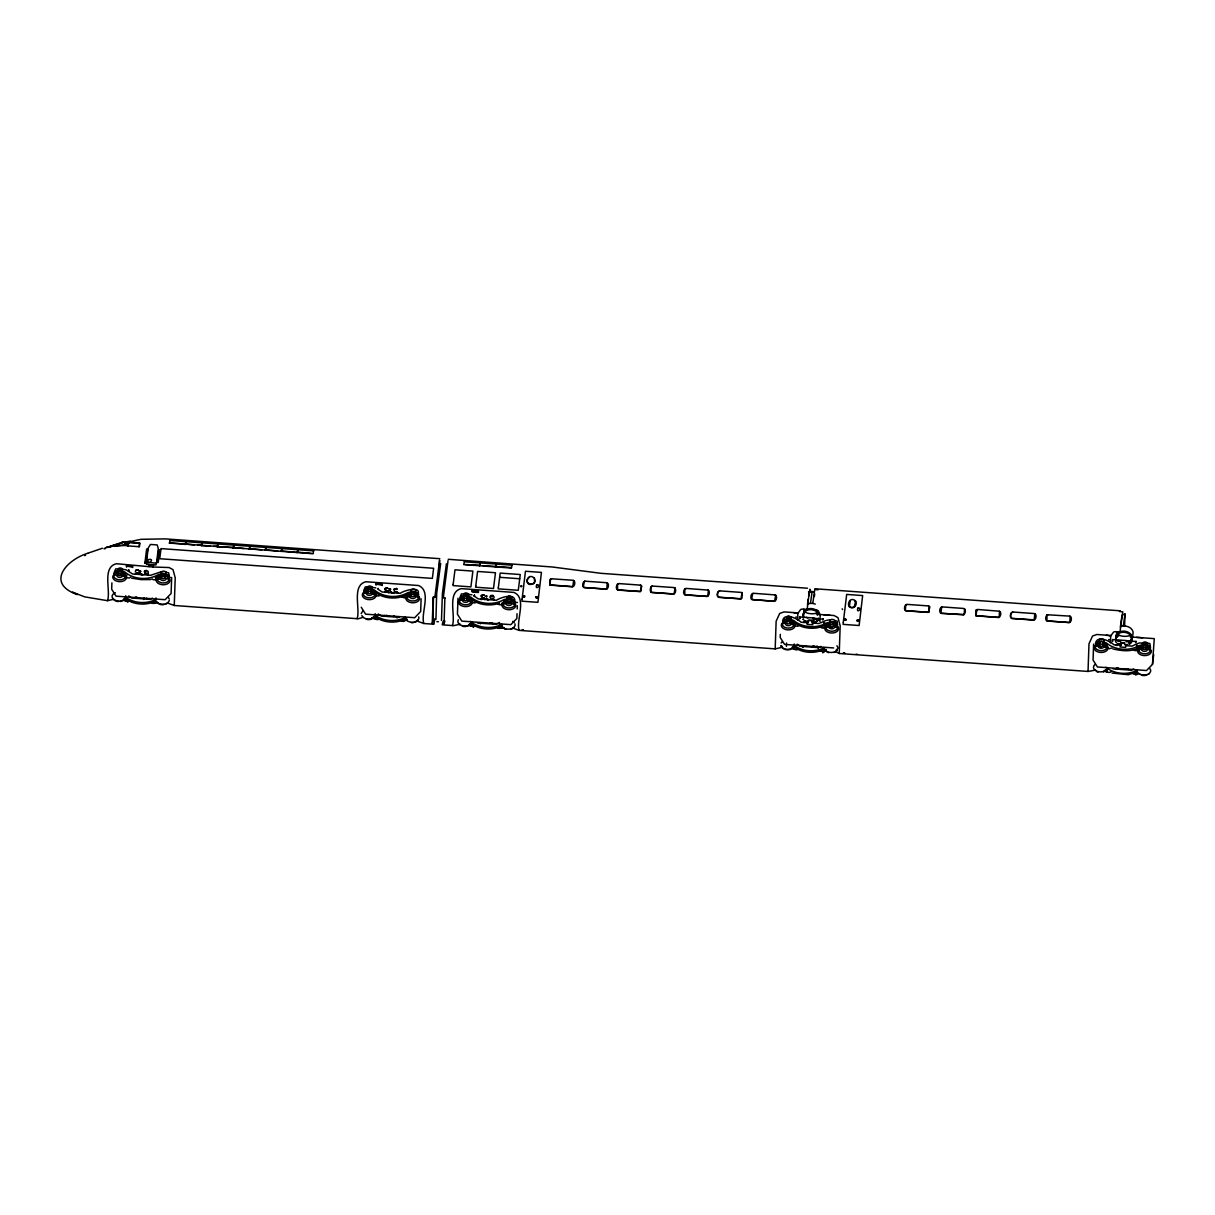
<?xml version="1.0" encoding="UTF-8"?>
<svg xmlns="http://www.w3.org/2000/svg" width="1215" height="1215" viewBox="0 0 1215 1215"><rect width="100%" height="100%" fill="white"/><g stroke="black" fill="none" stroke-linecap="round" stroke-linejoin="round"><path stroke-width="1.5" d="M105.052 548.861L105.082 548.087L103.958 548.755M113.542 599.314L107.512 600.681C111.021 590.991 101.756 567.238 116.367 563.73L152.938 567.01L153.561 564.778L155.93 564.945L156.492 563.122L146.742 562.423M111.902 582.851L111.674 589.245L116.033 596.155L165.103 599.694L171.102 593.528L171.649 577.565L167.943 577.292M115.972 572.948L116.033 571.156M126.755 577.459L122.335 575.424M126.497 567.086L126.542 565.582L132.724 566.038L132.678 567.542M129.929 542.163L139.922 543.014L139.361 546.72L127.803 545.884L128.213 543.029M144.904 562.287L144.858 563.32L146.65 548.952M145.906 562.363L145.876 563.395L147.668 549.013M149.065 566.646L148.853 564.443L146.499 564.261L146.742 562.165M149.46 564.99L152.923 565.248M152.938 567.01L169.052 567.527L173.016 569.653L175.218 577.824L174.261 605.495L358.319 618.769L363.118 617.326M155.672 579.54L160.441 578.735L161.595 576.366M161.641 576.031L156.75 577.611M167.488 576.669L167.548 574.862M312.999 553.721L169.508 542.892M169.417 543.348L170.085 540.128M185.166 544.016L169.493 543.151M185.5 544.047L194.187 544.928M185.075 544.487L186.062 541.404L185.409 544.502M201.158 545.17L197.665 545.186M210.18 546.082L201.401 545.656M201.067 545.641L202.054 542.558L201.477 545.459M217.136 546.325L213.658 546.325M233.128 547.479L217.394 546.811M217.06 546.796L218.047 543.712L217.47 546.613M233.477 547.509L243.896 548.512M233.037 547.95L234.039 544.867L233.386 547.965M249.455 548.664L261.62 549.788M249.029 549.104L250.032 546.021L249.364 549.119M265.447 549.818L277.612 550.942M265.022 550.258L266.024 547.175L265.356 550.274M281.44 550.972L295.351 552.233M281.014 551.413L282.017 548.33L281.348 551.428M297.432 552.126L311.344 553.387M297.007 552.567L298.009 549.484L297.341 552.582M313.075 553.508L313.667 550.486M357.089 618.693C360.597 609.004 351.332 585.25 365.943 581.742L418.613 585.539C431.978 591.265 420.496 613.378 423.822 623.508L433.922 624.237L432.267 623.28L433.163 597.294L434.849 597.416L439.602 560.1L439.435 565.142M365.548 590.961L365.609 589.169M376.316 595.471L371.896 593.436M376.058 585.098L376.118 583.595L382.3 584.051L382.239 585.554M405.248 597.552L410.002 596.185M411.202 594.256L410.883 594.788A2.87 1.853 2 0 0 410.002 596.747M417.064 594.682L417.125 592.874M421.104 598.767L420.663 611.54L414.68 617.706L365.609 614.167L361.25 607.257M433.466 596.93L432.965 620.789M434.849 597.416L434.879 596.565M443.08 621.29L442.336 624.844L453.651 625.649L460.045 624.237M444.933 598.144L443.293 597.173M444.766 621.381L444.037 624.13L444.887 597.75M452.42 625.573C455.929 615.884 446.664 592.13 461.275 588.622L513.945 592.419C527.31 598.144 515.828 620.257 519.154 630.388L775.185 648.871L781.215 647.504M457.994 598.236L457.432 614.198L461.806 621.108L510.862 624.647L516.861 618.481L517.028 613.697M461.73 597.902L461.791 596.109M463.75 564.595L511.394 568.043L512.062 564.808M463.841 564.383L464.419 561.36M468.033 600.939L467.486 597.871L467.654 598.889A2.87 1.853 2 0 1 468.033 600.939L472.514 602.412M479.5 565.264L465.573 564.519M479.409 565.734L480.411 562.651L479.743 565.75M495.492 566.418L483.312 565.795M495.826 566.433L511.485 567.572M495.401 566.889L496.388 563.806L495.735 566.904M501.431 604.493L506.199 603.141M506.199 603.688A2.87 1.853 2 0 1 507.065 601.729L507.399 600.863M513.246 601.622L513.307 599.815M517.195 608.897L517.301 605.708M521.114 586.496L521.372 585.6L521.402 586.587M775.185 648.871L776.142 621.199L779.711 613.438L784.04 611.904L797.875 612.907L797.617 620.333M780.319 634.291L780.212 637.495L784.571 644.406L833.642 647.944M784.51 621.199L784.571 619.407M786.439 646.395L786.561 643.054M790.251 621.397L792.089 622.566M795.293 625.71L790.828 623.781L794.959 625.148M793.456 612.588L797.845 613.423L800.427 609.854A2.217 1.428 2 0 1 802.583 609.11L807.14 609.444L809.236 592.783M803.555 617.979L803.859 609.201M809.798 592.859L809.934 589.199L809.22 593.376M819.943 621.958L820.201 614.517L834.022 615.519L838.001 617.645L840.188 625.816L839.231 653.488L1088.033 671.439L1095.657 670.103M822.707 620.045L823.314 618.708M823.77 614.775L829.769 615.215M824.21 627.791L828.979 626.986L830.194 624.039L829.845 625.026M836.026 624.92L836.087 623.113M1088.033 671.439L1088.989 643.783L1092.558 636.022L1096.887 634.488L1110.707 635.491L1110.449 642.917M1093.622 644.102L1093.06 660.064L1097.418 666.974L1146.489 670.528L1152.488 664.362L1153.703 654.596M1097.358 643.783L1097.418 641.976M1108.141 648.294L1103.721 646.259M1106.303 635.172L1110.692 636.007L1113.274 632.438A2.217 1.428 2 0 1 1115.431 631.694L1119.987 632.013L1122.782 611.783L1119.486 611.555M1116.524 637.055L1116.707 631.785M1124.604 626.029L1125.029 613.985L1122.053 615.23M1135.554 642.629L1136.162 641.277M1136.617 637.359L1142.616 637.784M1137.453 649.873L1141.811 649.007L1137.058 650.374M1143.011 646.866L1138.075 648.658M1148.874 647.504L1148.934 645.697M1152.488 664.362L1154.25 638.634L1131.97 637.024M127.56 601.835L127.621 601.957M140.849 571.263L140.879 571.354M474.412 595.32L474.382 596.14L474.503 594.894M799.637 617.888L799.607 618.951L799.759 616.992L814.02 618.025M799.713 618.055L799.759 616.992M823.664 648.856L824.499 650.678L822.783 652.819L822.889 651.923M1112.484 640.472L1112.454 641.535L1112.591 639.576L1126.867 640.609M1135.767 642.295L1135.797 641.474L1125.561 640.73M1135.615 675.054L1135.721 673.672M844.486 653.306L843.483 653.047L844.714 653.093M443.262 598.023L448.016 560.707M523.422 596.717L524.546 596.368M845.777 620.227C846.794 618.435 843.742 618.222 844.425 620.121L845.777 620.227L844.516 620.06M858.443 620.637L857.304 620.971M378.229 588.379L378.29 588.5M473.379 626.272L473.334 627.426M486.091 596.155L486.152 596.292M117.566 571.263L117.901 568.635M117.931 569L118.189 568.817A2.521 1.929 7.1 0 1 121.652 568.362L122.791 569.349L122.335 571.521L117.658 571.172M122.502 573.419L122.821 573.1A3.873 2.506 2 0 1 125.282 573.89M139.922 574.376L143.294 574.619M146.407 562.393L148.23 547.95L150.447 544.442L157.175 544.928L157.54 546.006L158.299 548.679L156.492 563.122M157.175 562.393L158.755 549.818L159.757 549.894L158.193 562.469M161.018 574.391L161.352 571.779M161.58 576.685L161.656 575.788M166.015 574.756L166.349 572.144M365.108 591.659L365.244 590.596L367.416 590.946M367.462 586.648L367.492 589.017A2.521 1.929 7.1 0 1 371.851 589.336L372.139 589.639M389.499 592.388L392.855 592.631M410.594 592.404L410.913 589.791M415.621 592.556L417.489 592.814C418.902 594.56 415.135 595.456 417.823 595.608A1.792 1.154 2 0 0 418.643 594.53L418.081 593.102M418.036 594.636C421.408 585.174 403.699 590.703 400.251 593.284L382.087 591.978L377.531 588.865M471.982 594.788L461.457 593.846L459.923 597.507A1.792 1.154 2 0 0 460.47 598.691C463.143 598.949 459.665 597.461 461.487 595.988L463.416 596.125L463.948 593.77A2.521 1.929 7.1 0 1 467.411 593.315L468.55 594.302M473.713 595.806L478.285 598.919L496.449 600.24C500.914 597.264 515.616 592.616 514.841 601.471A1.792 1.154 2 0 1 514.006 602.549C511.318 602.397 515.084 601.501 513.672 599.754L506.518 599.238A3.873 2.506 2 0 0 503.906 599.678C494.049 605.313 479.925 604.614 471.101 597.309A3.873 2.506 2 0 0 468.626 596.504L468.656 593.953M485.681 599.329L489.053 599.572M506.868 599.268L507.384 596.975L512.001 597.431M511.773 599.709L512.107 597.097M583.352 586.693L584.324 581.453M786.135 619.301L784.267 619.285C782.445 620.759 785.923 622.247 783.235 621.974A1.792 1.154 2 0 1 782.703 620.804C783.964 612.269 796.964 618.283 801.065 622.217L808.324 622.748M790.266 621.169L790.859 623.811M791.436 617.25L790.813 619.574A2.521 1.929 7.1 0 0 786.454 619.255L786.728 617.068A2.521 1.929 7.1 0 1 790.19 616.613L791.329 617.6M802.826 615.61L803.51 616.81M818.576 614.593L816.829 612.876C814.749 614.395 806.866 613.909 805.393 612.041L803.631 613.514L803.069 616.461L803.085 614.912M807.489 604.69L808.172 599.284M806.745 622.277L808.415 620.09L813.989 620.485M810.466 603.232L812.182 591.401M812.881 602.579L814.764 589.548L818.059 589.791M813.61 622.779L812.045 620.349M825 623.067L825 623.568M824.013 652.182L824.013 651.68M829.556 622.642L829.891 620.03M834.553 623.006L834.887 620.394M842.117 608.806L842.618 609.581M964.224 614.183L964.558 608.897M1121.172 645.317L1113.912 644.801C1109.811 640.867 1096.811 634.853 1095.535 643.373A1.792 1.154 2 0 0 1096.082 644.558C1098.77 644.831 1095.277 643.343 1097.115 641.869L1099.043 642.006L1099.286 639.47M1103.038 644.633L1103.114 643.737L1104.192 644.056L1107.564 646.456M1139.29 642.948L1149.846 643.525L1150.468 647.337A1.792 1.154 2 0 1 1149.633 648.43C1146.945 648.278 1150.711 647.382 1149.299 645.636L1142.146 645.119A3.873 2.506 2 0 0 1139.533 645.545C1129.677 651.194 1115.552 650.496 1106.713 643.175A3.873 2.506 2 0 0 1104.253 642.386L1104.283 639.834M1103.888 644.254L1104.207 643.92A3.873 2.506 2 0 1 1106.668 644.725M1115.75 639.029L1115.674 638.194M1115.795 638.619L1115.795 636.857A8.292 6.318 7.1 0 1 1124.27 631.132A8.292 6.318 7.1 0 1 1132.319 638.057L1132 639.789M1120.336 627.274L1121.885 616.142M1119.592 644.861L1121.263 642.659L1124.893 642.932M1123.313 625.801L1125.029 613.985M1125.804 645.651L1125.591 647.398L1119.957 646.988L1121.977 643.084L1124.164 643.251L1125.713 645.514M1137.848 646.152L1137.848 645.651M1136.86 674.765L1136.86 674.249M1142.404 645.226L1142.738 642.614M1147.628 643.312L1142.996 642.841L1142.677 645.15L1147.355 645.499M1143.042 646.623L1141.811 649.144M1147.4 645.59L1147.735 642.963M1149.117 648.248L1149.238 647.185L1147.051 647.215A2.521 1.929 7.1 0 1 1146.11 647.853M432.996 620.531L432.267 623.28M434.955 618.557L433.952 623.401M128.152 545.991L128.532 543.439L130.051 542.71L139.543 543.394L139.042 546.78M808.613 596.17L809.205 592.647L810.754 591.31L814.232 592.252M814.323 596.58L814.749 593.968M375.875 616.537C372.413 618.283 377.561 620.986 379.293 618.86M444.599 620.531L444.037 622.171M523.498 629.902L522.131 629.962M794.838 646.775C791.375 648.521 796.539 651.225 798.255 649.099M843.332 653.138L844.683 653.245M1107.685 669.344C1104.222 671.105 1109.386 673.793 1111.102 671.682M823.816 623.994L823.922 622.596M440.681 563.441L436.686 593.315L435.927 619.513M446.391 563.851L442.397 593.725L441.47 620.485M1129.327 643.904C1126.958 639.348 1129.631 640.168 1130.132 643.783L1129.312 644.406M1115.78 638.422L1118.24 634.625C1119.714 636.478 1127.596 636.964 1129.677 635.445L1131.955 639.591M1131.666 641.019L1130.77 639.91M1130.588 640.518L1132.183 639.181A8.292 6.318 7.1 0 0 1124.133 632.271A8.292 6.318 7.1 0 0 1115.659 637.996L1115.917 639.044M523.331 630.221L522.192 630.023M490.45 596.899L492.88 595.411L490.617 595.563L490.04 597.583M397.138 617.995L396.728 617.19M361.159 613.575L362.921 610.872M122.791 569.349L126.223 569.835L132.526 573.966L150.69 575.272L162.582 571.323A2.521 1.929 7.1 0 1 165.999 572.265L168.703 572.888L169.082 576.518A1.792 1.154 2 0 1 168.247 577.596C165.68 577.505 169.265 576.518 167.913 574.801L160.76 574.285A3.873 2.506 2 0 0 158.147 574.725C148.291 580.36 134.166 579.661 125.327 572.356A3.873 2.506 2 0 0 122.867 571.551L115.729 571.035L114.104 574.087A1.792 1.154 2 0 0 114.65 575.272L115.881 574.999M817.285 621.199L817.376 619.756C813.503 617.691 816.146 618.541 816.769 621.002A1.762 1.337 7.1 0 0 813.868 619.285M161.625 572.022L161.291 574.331L165.969 574.665M411.186 590.034C408.346 593.755 418.036 593.907 415.576 590.277A2.521 1.929 7.1 0 0 412.158 589.336L410.959 590.141M468.048 598.008L468.58 598.053A3.873 2.506 2 0 1 471.04 598.843C478.573 605.343 490.45 606.346 499.547 603.187M507.05 599.284L507.111 599.162A2.521 1.929 7.1 0 1 511.485 599.405M830.164 620.273L829.83 622.581L836.452 623.052C837.864 624.799 834.098 625.695 836.786 625.846A1.792 1.154 2 0 0 837.621 624.768L837.059 623.341M1107.442 646.608L1108.915 648.749L1111.922 648.066M928.883 611.92L929.004 606.179M1047.011 615.079L1046.89 620.819L1069.504 622.612M1115.81 639.88L1115.567 641.839L1116.646 642.325M1131.94 640.199L1133.109 633.045A8.459 6.44 7.1 0 0 1121.658 626.241M1131.651 642.583L1130.239 643.312M114.954 574.209L115.668 572.584L117.855 572.933M417.732 596.064L416.548 596.717L417.763 597.157A1.792 1.154 2 0 0 418.598 596.064A6.925 4.48 2 0 1 414.269 602.716A6.925 4.48 2 0 1 405.764 597.826M836.71 626.302L835.51 626.955M363.984 591.705L363.68 592.1A1.792 1.154 2 0 0 364.227 593.284L365.533 593.057L364.515 592.221M782.946 621.943L782.642 622.338A1.792 1.154 2 0 0 783.189 623.523L784.51 623.295L783.645 622.9M136.202 570.427L138.13 569.805L135.852 569.957L135.275 571.976M804.026 621.958L805.788 620.956L804.041 621.184L803.874 622.551M812.471 622.399L814.779 621.609L813.427 622.156M1125.318 644.968L1126.973 644.436A1.762 1.337 7.1 0 1 1127.596 644.512M160.441 576.153L156.689 577.824M410.108 593.968L406.311 595.623M828.144 625.163L830.179 624.495M550.699 579.023L549.772 584.552M606.847 588.91L607.227 582.957M640.472 591.325L641.444 586.101L640.427 585.296M674.097 593.755L675.024 588.227M707.722 596.185L708.436 590.414M928.609 612.132L929.855 606.893L928.564 606.088M964.33 614.532L941.321 613.423C938.694 613.013 939.529 606.862 942.126 606.908L963.829 608.472M999.155 617.22L999.535 611.267M1069.792 622.323L1070.187 616.37M161.109 574.315L161.367 574.133A2.521 1.929 7.1 0 1 165.726 574.452M367.507 587.012L367.765 586.83A2.521 1.929 7.1 0 1 371.228 586.374L372.367 587.361L371.911 589.533L367.492 589.017M415.226 594.393L417.428 594.363M463.416 596.125L463.674 595.957A2.521 1.929 7.1 0 1 468.033 596.276L468.276 596.489M507.141 597.081L508.356 596.276A2.521 1.929 7.1 0 1 511.758 597.218M790.752 621.488L791.36 621.351A3.873 2.506 2 0 1 793.82 622.141C802.644 629.461 816.784 630.145 826.64 624.51A3.873 2.506 2 0 1 829.253 624.085M834.204 624.631L836.391 624.601L836.573 625.862M1099.317 639.819L1099.575 639.652A2.521 1.929 7.1 0 1 1103.038 639.196L1104.177 640.168M1099.043 642.006L1099.302 641.839A2.521 1.929 7.1 0 1 1103.66 642.143L1103.903 642.355M1142.768 642.963L1143.968 642.143A2.521 1.929 7.1 0 1 1147.385 643.1M1142.495 645.15L1142.753 644.968A2.521 1.929 7.1 0 1 1147.112 645.287M121.485 542.604L130.263 541.434M127.119 574.908C123.657 576.654 128.82 579.358 130.537 577.231M126.299 598.524C122.837 600.271 128 602.974 129.716 600.848M376.696 592.92C373.233 594.667 378.381 597.37 380.113 595.244M472.878 599.861C469.415 601.607 474.579 604.311 476.295 602.2M472.058 623.477C468.595 625.224 473.759 627.927 475.475 625.801M795.658 623.158C792.195 624.905 797.359 627.608 799.075 625.482M105.978 547.646L112.418 545.884L123.702 545.459L131.782 541.267L141.016 539.308L165.362 538.883L439.8 558.687M122.442 545.474L125.084 543.971M123.839 544.76L130.567 541.283L121.956 542.315M87.753 553.265C65.853 560.024 45.578 583.656 77.38 594.575L72.49 592.176L84.701 596.869L107.512 600.681M122.654 542.71L106.555 547.449L111.598 546.522M125.039 544.092L129.519 541.951M825.41 620.683L820.535 622.931M1138.258 643.267L1132.076 646.107L1126.624 645.712M155.231 577.581L158.102 576.259A3.873 2.506 2 0 1 160.714 575.834L161.063 575.864M152.483 598.144L149.855 599.344L131.691 598.038L128.653 595.957M155.885 599.435C146.893 604.113 134.273 603.506 126.056 597.476M154.396 601.638C145.679 605.541 133.756 604.797 126.011 599.025M405.445 617.448C395.862 622.399 382.452 621.397 374.068 614.426M405.4 618.997C396.409 623.675 383.788 623.067 375.572 617.038M499.547 622.49L495.614 624.297L477.449 622.991M501.643 624.389C492.06 629.355 478.634 628.337 470.266 621.366M500.155 626.591C491.437 630.494 479.515 629.75 471.769 623.978M821.021 646.395L818.394 647.595L800.229 646.289L797.192 644.208M824.423 647.686C815.432 652.364 802.796 651.756 794.595 645.727M822.935 649.888C814.217 653.792 802.295 653.032 794.549 647.276M1133.868 668.964L1131.241 670.179L1113.077 668.857M1137.27 670.27C1127.687 675.221 1114.261 674.204 1105.878 667.248M1137.21 671.819L1128.279 674.705L1112.059 673.049M505.486 601.638L502.448 602.777M504.028 602.488L507.399 600.985M1141.113 647.504L1138.136 648.446M460.956 598.752L461.427 597.537L463.614 597.886M1096.568 644.633L1097.054 643.403L1098.998 643.555M84.594 555.65L85.597 555.225M513.672 603.415L512.745 603.718L513.96 604.098A1.792 1.154 2 0 0 514.78 603.02L514.583 602.564M88.027 553.174L102.394 548.238M411.156 594.378L410.002 596.322L405.643 597.051M507.354 601.319L506.184 603.263L501.841 603.992M707.343 596.307C709.363 596.185 710.35 590.095 707.662 590.141M752.814 593.467L751.523 599.117M740.968 598.737L742.061 592.844M774.593 601.167L775.686 595.274M850.181 600.499L849.422 606.558M854.297 606.923L855.588 601.258M941.686 607.09L940.926 613.165L963.009 614.82M928.776 612.254L906.147 610.72C903.398 610.689 904.325 604.265 906.906 604.371L928.609 605.936M977.012 609.641L975.918 615.534M963.465 614.79C965.318 614.213 966.214 609.247 964.224 608.715M1047.117 614.744L1069.792 616.127M107.862 547.449L112.509 545.884M112.555 545.459L122.092 542.406M113.435 546.143L118.857 544.442M822.828 651.665L819.73 650.648M405.506 595.001L406.326 596.003L411.202 594.044A2.02 1.549 7.1 0 1 411.217 592.768M405.445 619.453L407.01 619.149M405.476 619.878L407.086 619.574M825.289 625.862L826.899 625.558M825.228 626.074L830.179 624.282M824.408 649.691L825.987 649.387M824.438 650.116L826.048 649.812M156.082 579.039L160.426 578.31M154.852 603.156L158.026 602.625M500.61 628.109L503.785 627.578M500.99 628.261L503.891 627.76M824.621 627.289L828.964 626.56M1136.617 674.128L1139.518 673.642M826.443 620.379L831.121 619.574A2.521 1.929 7.1 0 1 834.538 620.516L837.241 621.138L837.044 625.224M817.391 620.728L818.804 619.999L818.378 618.101M150.918 579.555L141.122 579.631L131.509 578.143M147.987 575.211L147.911 573.829L146.21 573.358L147.987 575.211A1.762 1.337 7.1 0 0 144.555 574.406M484.739 599.511L484.679 598.144L482.963 597.659L484.739 599.511A1.762 1.337 7.1 0 0 482.628 597.993A1.762 1.337 7.1 0 0 481.277 599.739M493.746 600.164L493.67 598.782L491.969 598.312L493.639 599.557A1.762 1.337 7.1 0 0 490.313 599.36M115.061 546.082L121.925 545.307M529.421 577.277C520.385 583.838 538.336 588.045 534.387 578.082M551.003 578.75L573.222 580.284C575.849 580.694 574.999 586.83 572.402 586.799L550.198 585.129M551.519 578.872L550.061 579.479L549.985 584.795M584.628 581.165L606.847 582.714M585.144 581.302C582.532 580.831 581.651 587.528 584.385 587.498L606.558 589.199M618.769 583.732L617.569 584.369L617.569 589.837M652.394 586.162C650.086 586.207 649.311 591.902 651.62 592.343L673.277 593.907C675.935 594.241 676.618 588.182 674.082 587.559L651.863 586.025L650.936 586.769L651.073 592.404M708.224 590.095L686.019 588.424C683.407 588.288 682.541 594.894 685.245 594.773L706.902 596.337M686.019 588.592L684.82 589.229L684.82 594.682M640.183 591.614L617.949 590.08M719.644 591.006C717.336 591.052 716.561 596.762 718.87 597.203L740.527 598.767M673.809 594.044L651.574 592.51M707.419 596.474L685.199 594.94M906.922 604.523L905.707 605.176L905.372 610.446M928.321 612.421L905.6 610.781M1012.778 612.163C1010.136 611.965 1009.346 618.131 1011.958 618.511L1033.661 620.09C1036.258 620.227 1037.139 613.605 1034.421 613.727M998.867 617.509L976.131 615.868M1048.105 614.714C1045.462 614.501 1044.672 620.683 1047.284 621.062L1068.972 622.475C1071.615 622.976 1072.45 616.096 1069.747 616.278M832.002 627.593L831.227 627.532M1101.398 647.033L1100.623 646.972M448.214 559.295L552.202 566.98L601.076 573.328L807.474 588.227M170.07 540.508L185.728 541.647M186.062 541.662L201.72 542.801M202.054 542.816L217.698 543.956M218.047 543.971L233.69 545.11M234.024 545.125L249.683 546.264M250.017 546.279L265.675 547.418M266.009 547.433L281.667 548.572M282.002 548.588L297.66 549.712M297.994 549.742L313.652 550.866M464.403 561.755L480.062 562.879M480.396 562.909L496.054 564.033M496.388 564.064L512.047 565.188M814.84 588.759L1120.321 610.811M123.702 545.459L127.803 545.763M533.461 577.414C526.353 572.675 524.47 587.513 532.641 583.929C536.514 583.975 533.264 576.244 534.372 577.732M640.472 585.129L618.769 583.565C616.157 583.428 615.291 590.034 617.995 589.913L640.639 591.462L641.702 586.101L640.973 585.235M741.332 592.419L719.644 590.855C717.032 590.809 716.197 596.96 718.824 597.355L741.044 598.904L741.985 598.16L741.849 592.51M855.588 600.909C848.313 594.849 844.957 610.583 853.841 606.938M1034.466 613.575L1012.778 612.011C1010.576 612.087 1009.65 617.873 1012.004 618.359L1034.102 619.893L1034.861 613.818M499.638 577.307L519.716 578.75M774.152 601.197L752.495 599.633C749.792 599.39 750.688 593.209 753.27 593.269L775.474 594.94M849.817 606.817C854.312 610.735 858.747 602.351 854.616 600.757M814.506 609.976L816.556 610.112A2.217 1.428 2 0 1 818.485 611.16L820.186 615.033M148.838 565.081L153.546 565.415M126.497 565.917L132.496 566.737L126.482 566.296M376.073 583.929L382.072 584.749L376.058 584.309M472.255 590.87L478.254 591.69L472.255 591.249M844.577 619.468L845.655 619.635M857.35 620.394L858.534 620.485M523.316 596.869L524.485 596.96M795.779 617.083L797.48 617.205M812.714 618.162L822.95 619.164M1108.627 639.652L1110.328 639.773M121.06 569.212L115.698 568.893L114.164 572.554A1.792 1.154 2 0 0 114.696 573.723L116.017 573.495L115 572.66M165.923 576.214L167.852 576.35L168.035 577.611M372.033 591.082L372.382 591.113A3.873 2.506 2 0 1 374.858 591.902C383.682 599.223 397.806 599.906 407.663 594.272A3.873 2.506 2 0 1 410.275 593.846L410.807 593.877M506.822 600.817L506.473 600.787A3.873 2.506 2 0 0 503.861 601.212M513.626 601.303L511.424 601.334A2.521 1.929 7.1 0 1 510.482 601.972M784.207 620.835L786.394 621.184M371.274 591.158L373.111 592.328M467.471 598.099L470.463 600.058M811.954 623.006L819.229 623.523M506.199 601.121L507.399 601.197M1141.827 646.988L1143.026 647.079M513.702 602.245L517.408 602.519M399.431 617.357L381.252 616.051L378.214 613.97M436.899 621.655L438.326 621.761M371.547 617.843L375.207 618.101M442.351 624.009L444.037 624.13M856.059 654.247L857.41 654.338M790.251 621.609L791.436 621.7M372.473 591.462L371.289 590.93L371.471 591.948A2.87 1.853 2 0 1 371.836 593.998M467.471 598.312L468.671 598.403M121.713 573.358L122.897 573.45M839.231 653.488L835.723 651.711M519.154 630.388L512.715 628.034M423.822 623.508L417.383 621.154M174.261 605.495L167.807 603.141M786.728 617.068C791.542 614.547 793.015 621.731 787.912 619.377L791.405 619.802A3.873 2.506 2 0 1 793.866 620.607C802.705 627.912 816.829 628.611 826.686 622.976A3.873 2.506 2 0 1 829.298 622.536L829.906 622.384A2.521 1.929 7.1 0 1 834.265 622.703M463.948 593.77L468.337 594.15L468.064 596.337M367.765 586.83L372.185 587.346M118.189 568.817L122.609 569.334M774.912 595.001C777.661 595.031 776.734 601.455 774.152 601.349L751.538 599.466M674.052 587.726L675.008 587.878M606.801 582.866C609.49 582.684 608.669 589.564 606.027 589.062L583.823 587.559M806.198 617.296L807.945 617.979M1112.894 648.977C1121.658 650.815 1131.575 652.44 1139.473 647.094A3.873 2.506 2 0 1 1142.1 646.669L1142.692 646.896M803.798 619.741L802.72 619.255M375.784 587.847L365.275 586.906L363.725 590.566A1.792 1.154 2 0 0 364.272 591.735C366.96 592.009 363.467 590.52 365.29 589.047L372.443 589.564A3.873 2.506 2 0 1 374.903 590.369C383.727 597.674 397.867 598.372 407.724 592.738A3.873 2.506 2 0 1 410.336 592.297L410.943 592.145A2.521 1.929 7.1 0 1 415.302 592.464M1107.807 647.732L1103.706 646.395L1103.053 644.315M1104.329 670.923L1107.321 671.895M1104.238 671.09L1106.971 671.986M791.39 648.521L794.473 649.326M468.094 600.514L472.179 601.865M468.701 625.042L471.693 626.029M375.997 594.91L371.896 593.573L371.243 591.492M468.61 625.224L471.344 626.12M372.428 618.283L375.511 619.088M126.421 576.897L122.335 575.561L121.667 573.48M122.852 600.271L125.935 601.076M1107.503 646.228L1104.8 644.892M1105.149 669.966L1106.668 670.483M793.152 623.128L794.716 623.872M792.423 646.972L793.896 647.489M792.317 647.382L793.82 647.914M471.936 600.575L469.172 599.01M469.643 623.675L471.116 624.191M469.537 624.085L471.04 624.616M374.19 592.89L375.693 593.421M375.754 593.634L372.99 592.069M373.461 616.734L374.934 617.25M373.339 617.144L374.843 617.676M124.613 574.877L126.178 575.621M123.884 598.722L125.358 599.238M460.014 624.464L459.574 624.297A1.792 1.154 2 0 1 459.164 623.948M573.601 580.527L572.842 586.602L549.788 584.901M481.793 597.674L481.034 595.487L483.889 594.758L482.036 595.289A1.762 1.337 7.1 0 1 484.937 595.973M385.611 590.733L384.851 588.546C389.726 586.799 384.73 587.802 385.717 590.384M145.041 573.358L144.281 571.187C149.081 569.395 144.296 570.503 145.162 573.024A1.762 1.337 7.1 0 1 145.329 571.035A1.762 1.337 7.1 0 1 147.805 571.202A1.762 1.337 7.1 0 1 147.744 573.115M1120.686 641.034L1118.438 640.563L1120.625 641.839A1.762 1.337 7.1 0 0 1117.709 641.201M1096.492 645.469L1097.342 645.879L1096.036 646.107A1.792 1.154 2 0 1 1095.626 645.757M460.865 599.603L461.7 600.043L460.409 600.225A1.792 1.154 2 0 1 459.862 599.056M1148.372 649.6L1149.587 649.964A1.792 1.154 2 0 0 1150.408 648.886L1149.846 647.458M835.525 627.016L836.74 627.396A1.792 1.154 2 0 0 837.56 626.302A6.925 4.48 2 0 1 833.232 632.954A6.925 4.48 2 0 1 824.742 628.064M791.952 622.308L793.243 623.356M123.414 574.057L124.705 575.105M521.6 585.919L520.81 586.602L521.736 586.131M168.414 574.239L169.022 578.051A1.792 1.154 2 0 1 168.202 579.145L166.956 578.72M122.518 571.521L122.275 571.323A2.521 1.929 7.1 0 0 117.916 571.004M1137.331 647.808C1140.232 650.116 1134.704 651.908 1133.382 649.615M1136.511 671.424C1139.412 673.733 1133.884 675.525 1132.577 673.231M824.484 625.239C827.385 627.532 821.856 629.34 820.55 627.031M497.77 603.749C498.849 605.434 503.375 605.131 502.372 602.61M500.884 625.558C503.785 627.851 498.256 629.659 496.95 627.35M401.573 596.793L404.352 597.902L406.326 596.003M404.686 618.617C407.602 620.911 402.074 622.703 400.753 620.409M155.945 576.988C158.846 579.282 153.318 581.089 152.012 578.78M155.125 600.605C158.026 602.898 152.498 604.706 151.192 602.397M394.389 591.265L393.857 589.199L396.697 588.47L394.435 589.427A1.762 1.337 7.1 0 1 397.381 589.214M139.452 573.814L137.204 572.705L138.875 573.966M808.522 591.842L809.205 592.647M481.823 597.173L481.626 595.715A1.762 1.337 7.1 0 0 481.656 596.778M123.55 574.315L121.713 573.024L121.895 573.936A2.87 1.853 2 0 1 122.275 575.986M397.457 592.616L395.771 591.371L398.216 593.178M388.557 592.571L386.765 590.718L389.21 592.525M818.409 648.506L817.27 646.289A2.217 1.428 2 0 0 816.981 645.909M836.527 649.934L836.725 650.374A1.792 1.154 2 0 1 836.391 651.179M802.583 647.261L803.145 647.124A1.762 1.337 7.1 0 1 803.662 645.651M802.948 616.035L802.811 615.413A8.292 6.318 7.1 0 1 809.676 609.687A8.292 6.318 7.1 0 1 818.788 614.137M1117.451 636.918A6.986 5.316 7.1 0 1 1119.015 635.293M1126.715 641.854A1.762 1.337 7.1 0 1 1129.525 643.525M1116.904 645.605A1.762 1.337 7.1 0 1 1117.922 643.92A1.762 1.337 7.1 0 1 1120.184 644.816M1141.827 649.569A2.87 1.853 2 0 1 1142.692 647.61M1151.213 650.238A6.925 4.48 2 0 1 1143.923 655.599A6.925 4.48 2 0 1 1138.091 649.296M1150.271 649.22A5.908 3.827 2 0 1 1144.97 653.807A5.908 3.827 2 0 1 1138.637 649.569M1139.062 648.415A5.908 3.827 2 0 1 1141.447 646.669M1148.357 647.17A5.908 3.827 2 0 1 1149.557 648.096M1143.649 647.747A2.87 1.853 2 0 1 1147.355 649.266A2.87 1.853 2 0 1 1144.682 651.392A2.87 1.853 2 0 1 1141.675 649.326M1142.783 646.729A2.02 1.549 7.1 0 1 1145.624 645.499A2.02 1.549 7.1 0 1 1146.201 648.066M1143.026 645.575A2.02 1.549 7.1 0 1 1146.034 645.104A2.02 1.549 7.1 0 1 1146.261 647.504M1103.827 645.408A2.87 1.853 2 0 1 1103.66 646.82M1107.928 648.506A6.925 4.48 2 0 1 1098.375 652.091A6.925 4.48 2 0 1 1095.778 644.998M1106.956 647.276A5.908 3.827 2 0 1 1099.681 650.541A5.908 3.827 2 0 1 1095.611 645.271M1096.583 644.269A5.908 3.827 2 0 1 1097.995 643.525M1103.341 643.373A5.908 3.827 2 0 1 1106.819 646.076M1103.812 645.879A2.87 1.853 2 0 1 1102.309 648.096A2.87 1.853 2 0 1 1098.679 647.367A2.87 1.853 2 0 1 1099.226 644.952M1099.332 643.586A2.02 1.549 7.1 0 1 1099.97 642.538M1102.81 642.75A2.02 1.549 7.1 0 1 1103.372 643.874M1099.529 643.631A2.02 1.549 7.1 0 1 1102.886 642.188M1125.105 669.298A1.762 1.337 7.1 0 1 1125.5 668.888M1127.429 668.736A1.762 1.337 7.1 0 1 1128.355 669.526M1116.114 668.645A1.762 1.337 7.1 0 1 1118.423 668.083M1149.709 668.356A6.925 4.48 2 0 1 1145.411 674.963A6.925 4.48 2 0 1 1136.906 670.072M1146.839 675.054A5.908 3.827 2 0 1 1141.493 675.221M1149.238 673.748A1.792 1.154 2 0 1 1148.752 674.036M1107.245 667.946A6.925 4.48 2 0 1 1097.692 671.515A6.925 4.48 2 0 1 1095.095 664.423M1105.772 670.179A5.908 3.827 2 0 1 1103.387 671.925M1098.041 672.077A5.908 3.827 2 0 1 1096.477 671.424M490.541 596.899A1.762 1.337 7.1 0 1 493.017 595.836M493.943 596.626A1.762 1.337 7.1 0 1 493.897 597.659M472.301 602.625A6.925 4.48 2 0 1 464.844 606.589A6.925 4.48 2 0 1 458.511 601.638M459.012 600.286A6.925 4.48 2 0 1 460.151 599.117M469.294 598.16A5.908 3.827 2 0 1 470.311 603.247A5.908 3.827 2 0 1 462.611 604.28A5.908 3.827 2 0 1 459.984 599.405M460.956 598.403A5.908 3.827 2 0 1 464.069 597.233M468.322 600.726A2.87 1.853 2 0 1 464.145 602.154A2.87 1.853 2 0 1 463.598 599.071M466.773 598.904A2.87 1.853 2 0 1 467.638 599.36M463.705 597.719A2.02 1.549 7.1 0 1 465.011 596.383M465.785 596.322A2.02 1.549 7.1 0 1 467.578 598.585M464.403 596.094A2.02 1.549 7.1 0 1 467.259 596.307A2.02 1.549 7.1 0 1 467.183 598.494M514.765 603.05A6.925 4.48 2 0 1 510.452 609.657A6.925 4.48 2 0 1 501.962 604.766M514.644 603.339A5.908 3.827 2 0 1 510.862 607.758A5.908 3.827 2 0 1 503.557 605.647A5.908 3.827 2 0 1 505.82 600.787M511.166 600.635A5.908 3.827 2 0 1 512.745 601.288M511.09 602.503A2.87 1.853 2 0 1 509.799 605.45A2.87 1.853 2 0 1 506.048 603.46M508.037 601.881A2.87 1.853 2 0 1 510.224 602.033M507.156 600.848A2.02 1.549 7.1 0 1 509.996 599.618M511.059 600.544A2.02 1.549 7.1 0 1 511.029 601.714M507.399 599.709A2.02 1.549 7.1 0 1 510.072 599.056A2.02 1.549 7.1 0 1 511.09 601.152M808.81 603.673A8.459 6.44 7.1 0 1 815.265 604.128M816.009 613.423A6.986 5.316 7.1 0 1 817.467 615.261M803.662 611.904A8.292 6.318 7.1 0 1 817.209 610.826M813.427 620.713A1.762 1.337 7.1 0 1 813.473 619.68M813.488 622.247A1.762 1.337 7.1 0 1 816.343 622.885M804.102 622.004A1.762 1.337 7.1 0 1 807.337 622.232M828.979 626.986A2.87 1.853 2 0 1 829.146 625.573M837.424 626.636A5.908 3.827 2 0 1 833.642 631.056A5.908 3.827 2 0 1 826.337 628.945A5.908 3.827 2 0 1 828.6 624.085M833.946 623.933A5.908 3.827 2 0 1 836.71 625.512M833.87 625.801A2.87 1.853 2 0 1 833.824 628.246A2.87 1.853 2 0 1 830.058 628.459A2.87 1.853 2 0 1 829.131 626.059M830.498 625.285A2.02 1.549 7.1 0 1 830.574 623.098M832.776 622.915A2.02 1.549 7.1 0 1 833.839 623.842M830.559 624.723A2.02 1.549 7.1 0 1 831.303 622.247A2.02 1.549 7.1 0 1 834.052 623.872M790.433 622.186A2.87 1.853 2 0 1 790.813 624.237M794.914 624.525A6.925 4.48 2 0 1 787.624 629.886A6.925 4.48 2 0 1 781.792 623.584M794.109 624.692A5.908 3.827 2 0 1 786.834 627.958A5.908 3.827 2 0 1 782.764 622.688M783.736 621.7A5.908 3.827 2 0 1 786.849 620.531M792.058 621.442A5.908 3.827 2 0 1 793.972 623.508M791.102 624.024A2.87 1.853 2 0 1 786.925 625.452A2.87 1.853 2 0 1 786.378 622.369M786.621 621.609A2.02 1.549 7.1 0 1 788.171 619.604A2.02 1.549 7.1 0 1 790.525 621.305A2.02 1.549 7.1 0 0 787.183 619.392M786.697 621.047A2.02 1.549 7.1 0 1 786.728 619.863M480.441 623.796A1.762 1.337 7.1 0 1 480.487 622.763M483.373 622.536A1.762 1.337 7.1 0 1 483.737 623.006M489.493 623.417A1.762 1.337 7.1 0 1 492.728 623.659M471.633 622.065A6.925 4.48 2 0 1 463.097 625.877A6.925 4.48 2 0 1 458.344 619.711M470.144 624.297A5.908 3.827 2 0 1 467.76 626.044M466.059 626.469A5.908 3.827 2 0 1 462.414 626.211M459.65 624.616A5.908 3.827 2 0 1 458.951 623.492M514.917 623.796A6.925 4.48 2 0 1 509.784 629.081A6.925 4.48 2 0 1 501.446 625.604M512.684 621.397A6.925 4.48 2 0 1 514.082 622.49M512.624 628.444A5.908 3.827 2 0 1 511.226 629.188M505.88 629.34A5.908 3.827 2 0 1 504.301 628.687M502.403 626.636A5.908 3.827 2 0 1 502.251 625.436M513.899 627.502A1.792 1.154 2 0 1 513.125 628.155M812.258 646.714A1.762 1.337 7.1 0 1 815.508 646.942M806.137 645.833A1.762 1.337 7.1 0 1 806.517 646.304M837.348 649.843A6.925 4.48 2 0 1 829.329 652.318A6.925 4.48 2 0 1 824.059 647.504M836.862 645.788A6.925 4.48 2 0 1 837.864 648.491M836.801 649.585A5.908 3.827 2 0 1 836.376 650.739M835.404 651.726A5.908 3.827 2 0 1 833.991 652.485M828.645 652.637A5.908 3.827 2 0 1 827.081 651.984M825.881 651.043A5.908 3.827 2 0 1 825.182 649.919M836.725 649.25A1.792 1.154 2 0 1 836.436 649.63M794.246 643.965A6.925 4.48 2 0 1 789.112 649.25A6.925 4.48 2 0 1 780.774 645.757M781.124 643.008A6.925 4.48 2 0 1 782.263 641.839M793.349 646.441A5.908 3.827 2 0 1 792.924 647.595M790.54 649.342A5.908 3.827 2 0 1 785.194 649.509M783.629 648.84A5.908 3.827 2 0 1 782.43 647.914M781.716 646.79A5.908 3.827 2 0 1 781.579 645.59M781.944 647.246A1.792 1.154 2 0 1 781.807 646.41M384.289 615.823A1.762 1.337 7.1 0 1 384.684 615.413M386.613 615.261A1.762 1.337 7.1 0 1 387.539 616.066M393.296 616.476A1.762 1.337 7.1 0 1 394.268 615.823M375.268 613.727A6.925 4.48 2 0 1 370.15 619.012A6.925 4.48 2 0 1 361.812 615.519M374.387 616.202A5.908 3.827 2 0 1 372.99 618.359M371.577 619.103A5.908 3.827 2 0 1 366.231 619.27M418.719 616.856A6.925 4.48 2 0 1 412.523 622.232A6.925 4.48 2 0 1 405.096 617.266M416.441 621.488A5.908 3.827 2 0 1 415.029 622.247M413.328 622.657A5.908 3.827 2 0 1 411.475 622.718M406.205 619.68A5.908 3.827 2 0 1 406.068 618.496M417.763 620.136A1.792 1.154 2 0 1 417.413 620.941M134.728 597.81A1.762 1.337 7.1 0 1 135.7 597.157M136.384 597.097A1.762 1.337 7.1 0 1 137.052 597.248M143.689 599.496A1.762 1.337 7.1 0 1 144.129 598.053M146.605 598.236A1.762 1.337 7.1 0 1 146.969 598.691M125.707 595.715A6.925 4.48 2 0 1 121.272 600.878A6.925 4.48 2 0 1 112.722 598.403A6.925 4.48 2 0 1 115.364 592.723M124.811 598.19A5.908 3.827 2 0 1 123.414 600.347M122.001 601.091A5.908 3.827 2 0 1 120.3 601.516M118.463 601.562A5.908 3.827 2 0 1 113.192 598.539A1.792 1.154 2 0 0 113.405 598.995M169.325 600.24A6.925 4.48 2 0 1 160.79 604.068A6.925 4.48 2 0 1 156.036 597.902M168.323 597.537A6.925 4.48 2 0 1 169.158 598.843M166.865 603.475A5.908 3.827 2 0 1 165.453 604.235M163.752 604.645A5.908 3.827 2 0 1 160.107 604.387M158.542 603.733A5.908 3.827 2 0 1 156.644 601.668M388.709 590.065A1.762 1.337 7.1 0 1 388.314 590.475M385.823 590.293A1.762 1.337 7.1 0 1 385.899 588.394A1.762 1.337 7.1 0 1 388.375 588.576M384.973 592.267A1.762 1.337 7.1 0 1 387.448 591.204M388.375 591.994A1.762 1.337 7.1 0 1 388.496 592.525M394.1 593.436A1.762 1.337 7.1 0 1 395.103 591.751A1.762 1.337 7.1 0 1 397.381 592.647M375.936 594.287A6.925 4.48 2 0 1 367.583 599.511A6.925 4.48 2 0 1 363.953 592.176M375.146 594.454A5.908 3.827 2 0 1 367.872 597.719A5.908 3.827 2 0 1 363.801 592.449M364.773 591.462A5.908 3.827 2 0 1 367.887 590.293M373.096 591.204A5.908 3.827 2 0 1 374.995 593.269M372.124 593.786A2.87 1.853 2 0 1 367.963 595.213A2.87 1.853 2 0 1 367.416 592.13M367.689 590.186A2.02 1.549 7.1 0 1 371.562 591.067M367.765 589.624A2.02 1.549 7.1 0 1 370.423 588.986A2.02 1.549 7.1 0 1 371.456 591.082M418.446 596.398A5.908 3.827 2 0 1 414.664 600.817A5.908 3.827 2 0 1 407.374 598.706A5.908 3.827 2 0 1 409.622 593.846M414.968 593.695A5.908 3.827 2 0 1 417.747 595.274M414.907 595.563A2.87 1.853 2 0 1 414.847 598.008A2.87 1.853 2 0 1 411.095 598.22A2.87 1.853 2 0 1 410.169 595.821M411.11 594.515A2.02 1.549 7.1 0 1 411.141 593.33M413.814 592.677A2.02 1.549 7.1 0 1 415.014 594.196A2.02 1.549 7.1 0 0 411.672 592.297M136.323 570.382A1.762 1.337 7.1 0 1 138.814 570.564M139.178 571.02A1.762 1.337 7.1 0 1 139.133 572.052M135.412 574.255A1.762 1.337 7.1 0 1 138.799 573.981M126.375 576.274A6.925 4.48 2 0 1 119.085 581.636A6.925 4.48 2 0 1 113.253 575.333M125.57 576.442A5.908 3.827 2 0 1 116.594 579.221A5.908 3.827 2 0 1 116.61 572.705M123.52 573.191A5.908 3.827 2 0 1 125.434 575.257M122.426 575.059A2.87 1.853 2 0 1 119.465 577.414A2.87 1.853 2 0 1 117.141 574.68M117.84 574.118A2.87 1.853 2 0 1 120.999 573.951M117.946 572.766A2.02 1.549 7.1 0 1 120.786 571.536M118.159 572.797A2.02 1.549 7.1 0 1 119.313 570.853A2.02 1.549 7.1 0 1 121.925 571.885M160.441 578.735A2.87 1.853 2 0 1 161.306 576.776M169.827 579.418A6.925 4.48 2 0 1 162.537 584.764A6.925 4.48 2 0 1 156.705 578.462M167.594 577.004A6.925 4.48 2 0 1 169.007 578.097M166.987 576.335A5.908 3.827 2 0 1 165.392 582.729A5.908 3.827 2 0 1 157.251 578.735M157.677 577.581A5.908 3.827 2 0 1 160.061 575.834M165.878 578.188A2.87 1.853 2 0 1 164.389 580.406A2.87 1.853 2 0 1 160.745 579.661A2.87 1.853 2 0 1 161.291 577.262M164.465 577.079A2.87 1.853 2 0 1 165.331 577.55M161.398 575.895A2.02 1.549 7.1 0 1 162.035 574.847M163.478 574.498A2.02 1.549 7.1 0 1 165.437 576.183M161.641 574.756A2.02 1.549 7.1 0 1 162.096 574.285M162.764 573.996A2.02 1.549 7.1 0 1 165.377 575.014M472.301 590.536L472.255 592.054L478.437 592.495L478.482 590.991L472.301 590.536M128.744 569.941L128.623 571.187L128.744 569.941M140.333 571.202L140.302 572.022L140.333 571.202M389.985 588.789L389.878 590.034L389.985 588.789M390.471 588.971L390.395 589.852L390.471 588.971M486.668 595.912L486.577 596.793L486.668 595.912M1136.769 645.18L1136.617 646.79L1136.769 645.18M522.086 599.192L521.934 601.182L537.911 602.336L541.434 572.402L525.457 571.247L522.086 599.192M843.301 622.369L843.134 624.373L859.126 625.512L862.65 595.578L846.673 594.424L843.301 622.369M523.301 595.973L523.225 596.945L524.561 597.036L524.683 595.715L523.301 595.973M536.088 596.884L535.997 597.871L537.349 597.962L537.47 596.626L536.088 596.884M536.149 597.218L537.273 597.886L536.149 597.218M857.304 620.075L857.213 621.047L858.549 621.154L858.671 619.817L857.304 620.075M453.165 584.278L453.013 585.584L470.904 586.875L472.878 571.111L454.987 569.82L453.165 584.278M475.764 585.903L475.612 587.21L493.503 588.5L495.477 572.736L477.586 571.445L475.764 585.903M498.363 587.544L498.211 588.85L518.289 590.293L520.263 574.528L500.185 573.085L498.363 587.544M147.592 559.826C147.288 566.965 156.568 557.229 147.592 559.826M160.881 549.514L159.727 558.718L432.343 578.401L433.618 568.271L161.003 548.603L160.881 549.514M536.62 584.962C534.554 591.386 542.528 584.233 536.681 584.855M807.322 622.672L807.109 624.404L812.744 624.814L812.957 623.082L811.316 620.668L809.129 620.516L807.322 622.672M857.836 608.138C855.785 614.577 863.713 607.394 857.881 608.047M975.994 610.234L975.721 615.641L998.335 617.372C1000.978 617.873 1001.798 610.993 999.11 611.175L977.452 609.459L975.994 610.234M1116.874 644.542L1116.069 644.983L1118.62 643.54L1116.874 644.542M141.122 573.829L142.155 574.725L141.122 573.829M390.683 591.842L391.731 592.738L390.683 591.842M486.881 598.782L487.914 599.678L486.881 598.782M1143.558 649.311A1.792 1.154 2 0 0 1146.368 648.506A1.792 1.154 2 0 0 1143.801 647.322A1.792 1.154 2 0 0 1143.558 649.311M1100.107 646.183A1.792 1.154 2 0 0 1102.916 645.378A1.792 1.154 2 0 0 1100.35 644.178A1.792 1.154 2 0 0 1100.107 646.183M464.479 600.301A1.792 1.154 2 0 0 467.289 599.496A1.792 1.154 2 0 0 464.738 598.312A1.792 1.154 2 0 0 464.479 600.301M507.931 603.445A1.792 1.154 2 0 0 510.74 602.64A1.792 1.154 2 0 0 508.189 601.44A1.792 1.154 2 0 0 507.931 603.445M830.711 626.727A1.792 1.154 2 0 0 833.52 625.922A1.792 1.154 2 0 0 830.969 624.738A1.792 1.154 2 0 0 830.711 626.727M787.259 623.599A1.792 1.154 2 0 0 790.069 622.794A1.792 1.154 2 0 0 787.502 621.594A1.792 1.154 2 0 0 787.259 623.599M368.297 593.36A1.792 1.154 2 0 0 371.091 592.556A1.792 1.154 2 0 0 368.54 591.356A1.792 1.154 2 0 0 368.297 593.36M411.748 596.489A1.792 1.154 2 0 0 414.543 595.684A1.792 1.154 2 0 0 411.991 594.5A1.792 1.154 2 0 0 411.748 596.489M118.721 575.348A1.792 1.154 2 0 0 121.53 574.543A1.792 1.154 2 0 0 118.964 573.343A1.792 1.154 2 0 0 118.721 575.348M162.172 578.477A1.792 1.154 2 0 0 164.982 577.672A1.792 1.154 2 0 0 162.43 576.487A1.792 1.154 2 0 0 162.172 578.477"/></g></svg>
